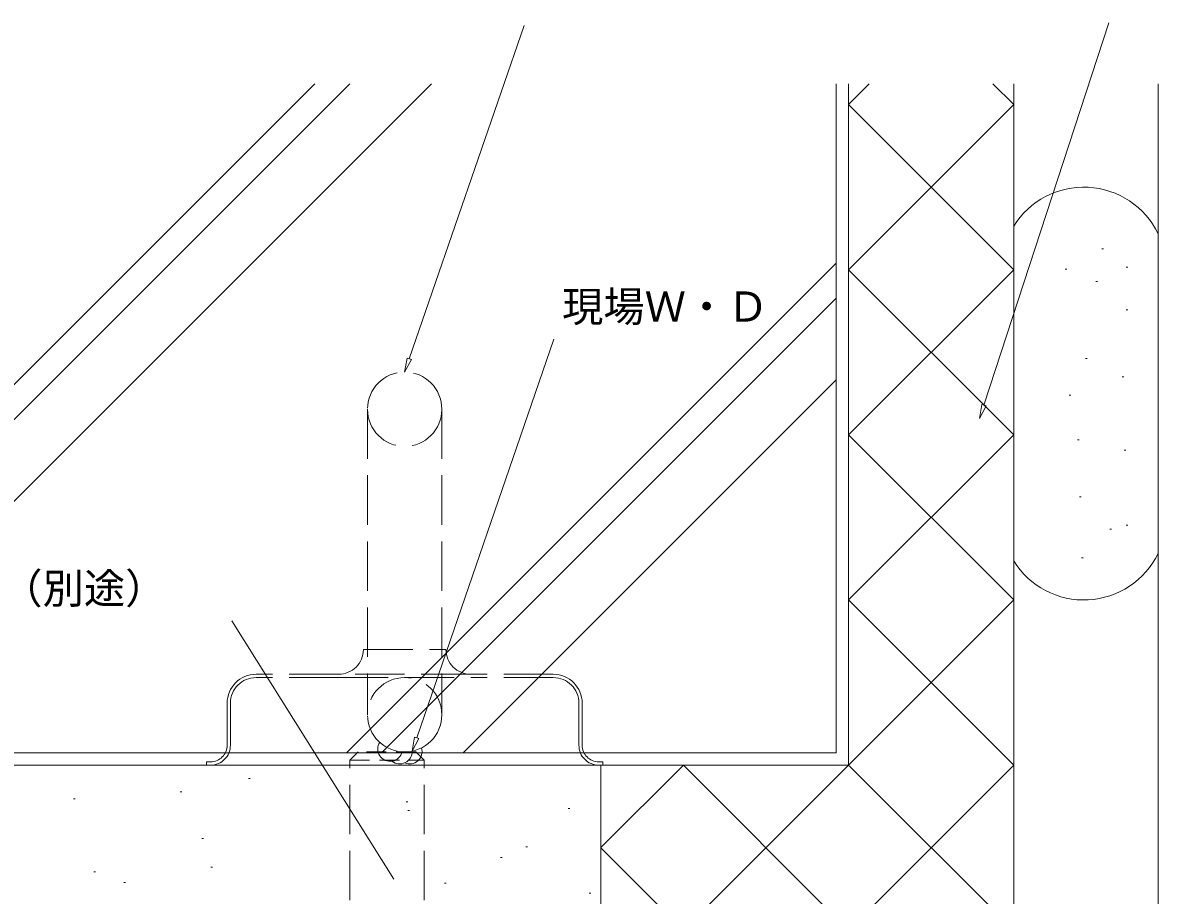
# Model space of a CAD drawing. Units: millimetres, scale not verified. Extents: x -841 to 746, y -594 to 534.
# Drawn here: x -489.3 to -351.5, y 224.6 to 330.2 of the extents above; entities that cross this region are included whole.
import ezdxf
from ezdxf.enums import TextEntityAlignment as Align

# ---------------------------------------------------------------- set-up
doc = ezdxf.new("R2010")
doc.units = ezdxf.units.MM
doc.header["$LTSCALE"] = 2
doc.linetypes.add('DASHED1', pattern=[1.8, 1.2, -0.6])
doc.linetypes.add('DASHED3', pattern=[4, 3, -1])
for name, color, linetype, lineweight in [('0-4_YSS_K', 3, 'Continuous', 9), ('0-5_YKK_D', 6, 'Continuous', 9), ('0-6_YKK_13', 4, 'Continuous', 9)]:
    doc.layers.add(name, color=color, linetype=linetype, lineweight=lineweight)
doc.styles.add('ＭＳ ゴシック', font='')
doc.styles.get('ＭＳ ゴシック').set_extended_font_data('MS Gothic')

msp = doc.modelspace()

# ---------------------------------------------------------------- linework, layer by layer
at = {"layer": '0-4_YSS_K'}
for p, q in [((-439.797, 322.838), (-537.792, 224.843)), ((-449.697, 322.838), (-537.792, 234.743)), ((-453.94, 322.838), (-537.792, 238.985)), ((-390.792, 241.828), (-390.792, 322.838)), ((-389.292, 320.328), (-386.783, 322.838)), ((-389.292, 322.838), (-389.292, 240.328)), ((-389.292, 240.328), (-389.292, 322.838)), ((-369.292, 320.328), (-371.802, 322.838)), ((-369.292, 195.328), (-369.292, 322.838)), ((-389.292, 300.328), (-369.292, 320.328)), ((-369.292, 300.328), (-389.292, 320.328)), ((-369.292, 265.057), (-369.292, 305.593)), ((-351.792, 265.966), (-351.792, 304.684)), ((-358.617, 302.843), (-358.417, 302.843)), ((-390.792, 301.133), (-450.097, 241.828)), ((-389.292, 280.329), (-369.292, 300.328)), ((-369.292, 280.329), (-389.292, 300.328)), ((-363.047, 300.382), (-362.847, 300.382)), ((-355.665, 300.628), (-355.465, 300.628)), ((-359.356, 298.906), (-359.156, 298.906)), ((-390.792, 296.89), (-445.854, 241.828)), ((-355.665, 295.461), (-355.465, 295.461)), ((-360.586, 289.556), (-360.386, 289.556)), ((-390.792, 286.991), (-435.954, 241.828)), ((-356.157, 287.341), (-355.957, 287.341)), ((-362.554, 285.126), (-362.354, 285.126)), ((-389.292, 260.329), (-369.292, 280.329)), ((-369.292, 260.329), (-389.292, 280.329)), ((-361.57, 279.713), (-361.37, 279.713)), ((-355.911, 278.483), (-355.711, 278.483)), ((-361.324, 272.823), (-361.124, 272.823)), ((-357.633, 268.886), (-357.433, 268.886)), ((-355.665, 269.378), (-355.465, 269.378)), ((-361.078, 265.441), (-360.878, 265.441)), ((-419.29, 210.331), (-369.292, 260.329)), ((-369.292, 240.328), (-389.292, 260.329)), ((-390.792, 241.828), (-497.908, 241.828)), ((-496.792, 240.328), (-389.292, 240.328)), ((-419.29, 210.328), (-419.29, 240.328)), ((-419.29, 230.331), (-409.292, 240.328)), ((-417.29, 192.331), (-369.292, 240.328)), ((-369.292, 200.328), (-409.292, 240.328)), ((-461.961, 238.691), (-461.761, 238.691)), ((-470.212, 237.081), (-470.012, 237.081)), ((-483.134, 236.237), (-482.934, 236.237)), ((-442.843, 235.874), (-442.643, 235.874)), ((-442.664, 234.834), (-442.464, 234.834)), ((-423.248, 235.067), (-423.048, 235.067)), ((-467.595, 231.446), (-467.395, 231.446)), ((-428.353, 230.44), (-428.153, 230.44)), ((-384.292, 195.328), (-419.29, 230.326)), ((-431.436, 229.132), (-431.236, 229.132)), ((-480.676, 227.422), (-480.476, 227.422)), ((-466.525, 227.962), (-466.325, 227.962)), ((-477.052, 226.091), (-476.852, 226.091)), ((-438.214, 226.013), (-438.014, 226.013)), ((-420.706, 224.805), (-420.506, 224.805))]:
    msp.add_line(p, q, dxfattribs=at)
at = {"layer": '0-4_YSS_K', "linetype": 'DASHED3'}
for p, q in [((-449.68, 215.952), (-449.68, 240.93)), ((-440.68, 215.952), (-440.68, 240.93))]:
    msp.add_line(p, q, dxfattribs=at)
at = {"layer": '0-4_YSS_K'}
for points in [[(-339.293, 322.838), (-339.292, 190.328), (-351.792, 190.328), (-351.793, 322.838)], [(-394.293, 195.328), (-369.292, 220.328), (-389.292, 240.328)]]:
    msp.add_lwpolyline(points, dxfattribs=at)
at = {"layer": '0-4_YSS_K', "linetype": 'DASHED1'}
msp.add_lwpolyline([(-449.68, 240.93), (-440.68, 240.93), (-441.68, 241.93), (-448.68, 241.93)], close=True, dxfattribs=at)
at = {"layer": '0-4_YSS_K'}
for centre, radius, start, end in [((-360.792, 300.325), 10, 25.84192, 148.21165), ((-360.792, 270.325), 10, 211.78833, 334.15807), ((-444.799, 242.286), 1.5, 147.42252, 346.61066), ((-443.64, 241.968), 1.5, 231.12666, 1.96117), ((-442.438, 241.969), 1.5, 246.47717, 17.31166)]:
    msp.add_arc(centre, radius, start, end, dxfattribs=at)
at = {"layer": '0-5_YKK_D'}
for p, q in [((-442.489, 289.536), (-428.589, 329.893)), ((-372.888, 283.908), (-357.78, 330.232)), ((-441.588, 243.627), (-424.983, 291.925)), ((-443.042, 287.928), (-442.757, 289.628)), ((-442.221, 289.444), (-442.757, 289.628)), ((-373.416, 282.292), (-373.158, 283.996)), ((-372.619, 283.821), (-373.158, 283.996)), ((-444.372, 226.496), (-463.974, 257.795)), ((-442.141, 242.02), (-441.856, 243.72)), ((-441.32, 243.535), (-441.856, 243.72))]:
    msp.add_line(p, q, dxfattribs=at)
for points in [[(-442.221, 289.444), (-443.042, 287.928), (-442.757, 289.628)], [(-372.619, 283.821), (-373.416, 282.292), (-373.158, 283.996)], [(-441.32, 243.535), (-442.141, 242.02), (-441.856, 243.72)]]:
    msp.add_lwpolyline(points, close=True, dxfattribs=at)
at = {"layer": '0-6_YKK_13', "linetype": 'DASHED3'}
for p, q in [((-447.542, 283.428), (-447.542, 246.428)), ((-438.542, 283.428), (-438.542, 246.428)), ((-448.042, 254.328), (-438.042, 254.328)), ((-451.042, 251.329), (-461.042, 251.329)), ((-451.042, 250.928), (-461.042, 250.928)), ((-435.042, 251.329), (-451.042, 251.329)), ((-451.042, 250.928), (-435.042, 250.928)), ((-425.042, 251.329), (-435.042, 251.329)), ((-425.042, 250.928), (-435.042, 250.928)), ((-464.542, 247.829), (-464.542, 242.728)), ((-464.142, 247.829), (-464.142, 242.728)), ((-421.942, 242.728), (-421.942, 247.829)), ((-421.542, 242.728), (-421.542, 247.829)), ((-467.042, 240.728), (-466.542, 240.728)), ((-419.542, 240.728), (-419.042, 240.728))]:
    msp.add_line(p, q, dxfattribs=at)
for points in [[(-467.042, 240.728), (-467.042, 240.328), (-466.542, 240.328), (-419.542, 240.328)], [(-419.542, 240.328), (-419.042, 240.328), (-419.042, 240.728)]]:
    msp.add_lwpolyline(points, dxfattribs=at)
msp.add_circle((-443.042, 246.428), 4.5, dxfattribs=at)
for centre, radius, start, end in [((-443.042, 283.428), 4.5, 0, 180), ((-443.042, 283.428), 4.5, 180, 0), ((-451.042, 254.328), 3, 270, 0), ((-435.042, 254.328), 3, 180, 270), ((-461.042, 247.829), 3.5, 90, 180), ((-461.042, 247.829), 3.1, 90, 180), ((-425.042, 247.829), 3.5, 0, 90), ((-425.042, 247.829), 3.1, 0, 90), ((-466.542, 242.728), 2, 270, 0), ((-466.542, 242.728), 2.4, 270, 0), ((-419.542, 242.728), 2.4, 180, 270), ((-419.542, 242.728), 2, 180, 270)]:
    msp.add_arc(centre, radius, start, end, dxfattribs=at)

# ---------------------------------------------------------------- texts
at = {"layer": '0-5_YKK_D', "color": 4, "style": 'ＭＳ ゴシック'}
for s, p in [('現場Ｗ・Ｄ', (-423.983, 292.925)), ('φ9鉄筋（別途）', (-508.174, 258.795))]:
    msp.add_text(s, height=3.666, dxfattribs=at).set_placement(p, align=Align.BOTTOM_LEFT)

doc.saveas('drawing.dxf')
